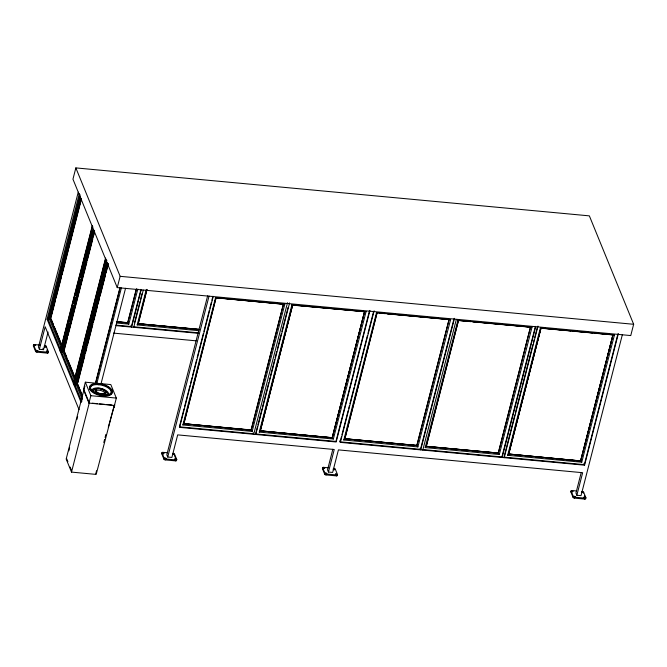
<?xml version="1.0" encoding="UTF-8"?>
<svg xmlns="http://www.w3.org/2000/svg" width="667" height="667" viewBox="0 0 667 667"><rect width="100%" height="100%" fill="white"/><g stroke="black" fill="none" stroke-linecap="round" stroke-linejoin="round"><path stroke-width="1" d="M97.816 383.458L97.991 383.892A0.859 0.709 -26.7 0 0 98.616 384.692A0.859 0.734 -17.4 0 0 99.633 384.05L99.892 384.075A10.772 4.994 14.4 0 1 111.014 389.778L111.164 391.187L112.314 391.037A11.639 5.394 14.4 0 1 104.577 395.348L104.244 395.331A0.859 0.709 -26.7 0 1 103.243 396.015A0.859 0.734 -17.4 0 1 102.601 395.172L102.168 394.706A10.772 4.994 14.4 0 1 91.046 389.011L89.82 389.195L89.745 387.752A11.639 5.394 14.4 0 1 97.482 383.433L97.816 383.458A0.859 0.709 -26.7 0 0 98.433 384.25A11.639 5.394 14.4 0 1 99.608 384.392M98.433 384.25A0.859 0.734 -17.4 0 0 99.458 383.608L99.8 383.65A11.639 5.394 14.4 0 1 111.814 389.811L112.006 391.279L112.256 390.862M97.991 383.892L97.741 383.875A10.772 4.994 14.4 0 0 90.579 387.869L90.562 389.178A10.772 4.994 14.4 0 1 90.387 388.611M75.846 167.901L72.953 179.181L117.242 287.602L630.757 335.568L633.65 324.287L589.361 215.866L75.846 167.901L120.143 276.321L117.242 287.602M44.872 345.539A1.092 0.509 14.4 0 1 46.14 346.19L48.399 351.726L48.157 352.66A1.092 0.509 14.4 0 1 47.34 353.118L36.902 352.143A1.092 0.509 14.4 0 1 35.634 351.492L33.375 345.956L33.617 345.022A1.092 0.509 14.4 0 1 34.434 344.564L40.128 345.097M34.192 345.506L34.434 344.564M35.634 351.492L35.876 350.55L33.617 345.022M36.902 352.143L37.144 351.201A1.092 0.509 14.4 0 1 35.876 350.55M78.247 192.138L38.469 347.073L39.37 349.283L43.547 349.675L48.074 332.024M39.37 349.283L45.164 326.73L79.023 409.63M81.116 402.493L47.09 319.21L79.323 193.672M80.115 194.772L48.132 319.31L60.78 350.267M92.354 226.53L61.197 347.849L49.191 318.434L80.34 197.115M81.099 198.341L50.317 318.217L61.606 345.848M81.366 198.366L50.584 318.242L61.864 345.873M51.101 317.259L55.494 300.133M56.011 298.124L61.447 276.963M61.964 274.954L68.176 250.775M68.693 248.758L74.12 227.605M74.637 225.588L80.849 201.409M46.14 346.19L45.898 347.132A1.092 0.509 14.4 0 0 45.648 346.84M47.34 353.118L47.582 352.176A1.092 0.509 14.4 0 0 48.399 351.726M60.122 351.109L92.354 225.571M92.805 226.68L60.572 352.218L62.248 352.368M61.647 350.759L68.609 323.637M69.126 321.627L73.253 305.561M73.77 303.552L75.321 297.524M75.83 295.514L79.957 279.448M80.474 277.439L92.596 230.24M105.611 258.979L74.462 380.298L62.448 350.892L93.597 229.573M94.355 230.79L63.573 350.675L74.862 378.297M94.622 230.815L63.84 350.7L75.121 378.322M67.459 337.627L64.099 350.725L62.448 350.892M67.976 335.609L74.187 311.431M74.704 309.421L80.14 288.261M80.657 286.251L86.86 262.073M87.377 260.055L92.813 238.903M93.33 236.885L94.364 232.858M73.378 383.558L105.611 258.021M106.061 259.13L73.829 384.667L75.504 384.826M106.853 260.23L74.879 384.767L81.774 401.651M82.124 399.074L75.93 383.9L107.079 262.573M107.837 263.798L77.064 383.675L82.508 397.015M108.104 263.824L77.322 383.7L82.383 396.09M77.839 382.725L80.165 373.653M80.682 371.636L84.826 355.519M85.343 353.502L86.893 347.457M87.41 345.448L92.846 324.287M93.363 322.278L97.499 306.153M98.016 304.144L99.566 298.099M100.083 296.081L105.519 274.929M106.036 272.911L108.362 263.849M85.343 382.191L83.442 389.595L88.953 403.093L114.432 405.478L116.333 398.074L110.814 384.576L85.343 382.191L90.854 395.698L88.953 403.093M84.926 386.001L66.175 459.038L71.511 472.103L96.173 474.404L114.34 405.253L108.279 427.23M68.843 450.85L69.618 447.824M76.872 419.585L77.647 416.558M81.532 401.434L82.308 398.407M71.511 472.103L89.486 402.109M95.373 383.425L119.868 288.019M95.923 382.224L120.118 287.977M96.657 384.167L121.377 287.877M101.009 383.85L125.554 288.277M137.827 289.053L128.814 324.145L127.672 322.653L136.201 289.411M136.577 288.678L127.781 322.928L116.467 321.869M140.945 289.395L131.407 326.555L115.95 325.112M141.171 289.945L131.632 327.105L130.957 325.446M95.765 473.778L96.54 470.752M103.794 442.513L104.569 439.486M105.086 437.469L105.861 434.442M134.526 322.728L139.945 301.642M140.454 299.633L142.004 293.605M133.717 327.305L143.263 290.145M114.065 407.72L114.766 404.969M198.916 330.69L137.177 324.929L146.181 289.837M146.915 289.378L138.177 323.77L198.866 329.431M147.023 289.653L138.227 323.904L137.177 324.929M172.978 454.235L173.22 453.302A1.092 0.509 14.4 0 1 174.487 453.952L176.747 459.48L176.505 460.422A1.092 0.509 14.4 0 1 175.688 460.88L165.249 459.905A1.092 0.509 14.4 0 1 163.982 459.255L161.722 453.718L161.964 452.776A1.092 0.509 14.4 0 1 162.781 452.326L167.525 452.768M163.982 459.255L164.224 458.312L161.964 452.776M165.249 459.905L165.491 458.963A1.092 0.509 14.4 0 1 164.224 458.312M207.629 295.873L166.817 454.827L167.717 457.045L171.894 457.429L177.68 434.876L334.242 449.5L328.447 472.053L332.625 472.444L338.419 449.892L582.65 472.703L576.855 495.256L581.032 495.648L622.361 334.676M167.717 457.045L209.046 296.073M179.648 425.804L184.034 408.729M184.542 406.72L189.962 385.626M190.479 383.617L192.021 377.597M192.538 375.588L196.665 359.513M197.182 357.512L203.368 333.408M203.885 331.399L209.305 310.305M209.813 308.296L211.364 302.268M211.881 300.258L212.915 296.248M213.14 296.798L179.615 427.364L336.176 441.979L369.952 310.413M182.866 424.962L215.558 297.632L284.842 304.102L252.151 431.441L182.866 424.962L183.85 423.937L216.075 297.732L183.792 423.795L251.125 430.09M175.688 460.88L175.93 459.938A1.092 0.509 14.4 0 0 176.747 459.48M252.151 431.441L251.067 429.948L283.4 304.019L284.842 304.102M287.502 302.718L253.718 434.284L253.118 432.808M255.836 432.916L257.387 426.897M257.904 424.887L262.023 408.813M262.54 406.803L268.734 382.7M269.243 380.69L270.018 377.68M270.535 375.671L274.662 359.605M275.179 357.595L276.722 351.567M277.239 349.558L281.366 333.492M281.883 331.482L288.069 307.379M255.803 434.475L289.586 302.91M259.255 432.099L291.954 304.761L366.05 311.689L333.35 439.019L259.255 432.099L260.313 431.082L292.646 305.152L291.954 304.761M333.35 439.019L332.316 437.802L260.205 430.799L292.538 304.877M333.95 468.309A1.092 0.509 14.4 0 1 335.218 468.959L337.477 474.495L337.235 475.438A1.092 0.509 14.4 0 1 336.418 475.888L325.98 474.912A1.092 0.509 14.4 0 1 324.712 474.262L322.453 468.734L322.695 467.792A1.092 0.509 14.4 0 1 323.512 467.334L328.256 467.784M323.512 467.334L323.27 468.276A1.092 0.509 14.4 0 0 322.453 468.734M332.208 437.527L364.541 311.597L332.316 437.802L260.205 430.799M324.712 474.262L324.954 473.328L322.695 467.792M325.98 474.912L326.221 473.979A1.092 0.509 14.4 0 1 324.954 473.328M332.833 449.25L327.547 469.843L328.447 472.053M369.468 310.872L335.943 441.429L255.578 433.925M341.412 436.802L340.12 441.821L420.485 449.325L454.01 318.768M341.929 434.792L348.116 410.689M348.633 408.679L349.408 405.661M349.917 403.652L354.044 387.585M354.561 385.576L356.111 379.548M356.628 377.547L360.747 361.472M361.264 359.463L367.459 335.359M367.967 333.35L373.387 312.264M618.359 333.617L584.575 465.182L340.345 442.371L374.129 310.805M343.797 439.995L376.496 312.665L450.592 319.585L417.892 446.915L343.797 439.995L344.856 438.978L377.08 312.773L344.797 438.836L416.808 445.564L449.083 319.501L416.858 445.698L417.892 446.915M336.418 475.888L336.66 474.954A1.092 0.509 14.4 0 0 337.477 474.495M454.494 318.317L420.71 449.883L420.11 448.407M422.803 450.075L456.32 319.51M425.212 447.599L457.904 320.268L531.999 327.189L499.308 454.519L425.212 447.599L426.263 446.582L458.487 320.377L426.213 446.44L498.216 453.168L530.49 327.105L498.274 453.302L499.308 454.519M535.418 326.371L501.901 456.928L422.561 449.516M502.126 457.487L535.643 326.922M510.172 433.025L503.985 457.128L584.35 464.632L617.875 334.067M510.689 431.015L514.816 414.941M515.333 412.931L521.519 388.828M522.036 386.827L532.866 344.639M533.383 342.63L534.159 339.62M534.676 337.61L537.51 326.563M504.21 457.679L537.994 326.113M507.662 455.303L540.362 327.964L614.457 334.884L581.757 462.223L507.662 455.303L508.721 454.285L540.937 328.081L508.604 454.002L580.724 461.005L581.757 462.223M582.358 491.512A1.092 0.509 14.4 0 1 583.625 492.163L585.884 497.699L585.643 498.633A1.092 0.509 14.4 0 1 584.826 499.091L574.387 498.116A1.092 0.509 14.4 0 1 573.12 497.465L570.86 491.938L571.102 490.995A1.092 0.509 14.4 0 1 571.919 490.537L576.663 490.979M571.677 491.479L571.919 490.537M580.615 460.73L612.948 334.801L580.724 461.005L508.604 454.002M573.12 497.465L573.362 496.523L571.102 490.995M574.387 498.116L574.629 497.173A1.092 0.509 14.4 0 1 573.362 496.523M581.24 472.453L575.954 493.046L576.855 495.256M583.625 492.163L583.383 493.105A1.092 0.509 14.4 0 0 583.292 492.955M584.826 499.091L585.067 498.149A1.092 0.509 14.4 0 0 585.884 497.699M90.128 388.869L90.245 388.978A11.639 5.394 14.4 0 0 102.259 395.131L102.601 395.172M573.72 497.232L573.995 497.657M581.832 491.887L583.025 492.396L581.941 491.846M584.942 498.616L583.942 498.591M44.347 345.915L45.573 346.348L44.314 346.231M165.775 459.53L164.624 459.271M174.604 459.88L175.371 459.905M333.183 469.626L334.334 469.876M571.636 491.896L572.403 491.913M49.191 318.434L50.842 318.267M75.93 383.9L77.58 383.725M366.05 311.689L292.646 305.152M450.592 319.585L376.496 312.665M531.999 327.189L457.904 320.268M614.457 334.884L540.362 327.964M326.396 474.587L325.913 474.571M573.903 497.132L574.712 497.257M44.355 346.79L45.314 347.199M102.418 394.739A0.859 0.734 -17.4 0 0 103.06 395.581A0.859 0.709 -26.7 0 0 104.06 394.889L104.31 394.906A10.772 4.994 14.4 0 0 111.472 390.92L111.431 390.787M120.143 276.321L633.65 324.287M216.125 297.874L283.458 304.16L251.184 430.223L183.742 423.662L251.067 429.948M380.215 313.198L385.359 313.682M387.419 313.874L449.141 319.635M458.546 320.519L470.885 321.669M472.945 321.861L478.089 322.336M480.148 322.536L530.548 327.239M570.827 330.999L540.995 328.214L508.663 454.144L580.665 460.872L612.998 334.942L594.489 333.217M572.886 331.199L592.429 333.016M283.517 304.302L215.558 297.632M116.35 321.594L127.672 322.653M198.808 329.298L138.119 323.628L198.916 329.573M116.408 321.736L127.722 322.795M116.467 322.995L128.814 324.145M133.492 326.747L198.407 332.808M47.09 319.21L48.766 319.368M116.175 325.663L198.624 333.367M113.498 333.108L196.29 340.845M37.144 351.201L47.582 352.176M89.795 387.927L90.62 388.002M111.081 389.912L111.906 389.987M90.854 395.698L116.333 398.074M92.363 403.202L97.499 403.685M99.55 403.877L104.686 404.352M106.745 404.544L111.881 405.027M179.39 426.805L253.51 433.733M165.491 458.963L175.93 459.938M326.221 473.979L336.66 474.954M574.629 497.173L585.067 498.149M36.902 351.167L36.377 351.601M335.759 474.837L336.535 475.413L335.301 475.212M165.074 458.896L165.808 459.213M46.323 352.535L47.465 352.476M163.657 453.935L162.406 453.91M583.9 463.523L584.575 465.182M584.517 495.873L585.643 498.633M339.745 440.895L340.345 442.371M174.245 454.886L176.13 459.496M99.458 383.608L99.633 384.05M104.06 394.889L104.244 395.331M83.942 389.845L88.894 401.984M51.234 319.226L53.568 324.937M54.344 326.847L61.739 344.947M64.491 351.676L66.825 357.387M67.992 360.247L73.053 372.636M73.829 374.537L74.996 377.397M77.972 384.684L79.14 387.535M79.915 389.445L82.249 395.164M61.389 351.759L74.037 382.725M47.023 349.892L48.157 352.66M42.946 348.199L43.547 349.675M66.775 458.921L67.876 461.631M70.085 467.042L71.194 469.751M90.379 387.535A10.772 4.994 14.4 0 1 102.985 385.551A10.772 4.994 14.4 0 1 110.847 393.688M110.455 394.114A10.772 4.994 14.4 0 1 109.963 394.489M108.671 395.106A10.772 4.994 14.4 0 1 107.896 395.331M104.127 395.648A10.772 4.994 14.4 0 1 100.875 395.256M95.614 393.538A10.772 4.994 14.4 0 1 93.83 392.555M92.354 391.471A10.772 4.994 14.4 0 1 90.854 389.745M108.496 394.822A8.621 3.994 14.4 0 1 108.271 395.197M91.904 391.137A8.621 3.994 14.4 0 1 100.233 388.252A8.621 3.994 14.4 0 1 108.629 394.43M105.027 390.704A7.329 3.393 14.4 0 1 106.47 395.314M93.28 391.704A7.329 3.393 14.4 0 1 96.673 388.628M100.242 388.869A7.329 3.393 14.4 0 1 101.726 389.236M102.451 389.478A7.329 3.393 14.4 0 1 103.152 389.745M103.819 390.037A7.329 3.393 14.4 0 1 104.444 390.362M111.622 390.554A11.639 5.394 14.4 0 1 99.691 395.406A11.639 5.394 14.4 0 1 90.987 385.426M93.205 384.525A11.639 5.394 14.4 0 1 94.13 384.342M95.398 391.287A4.994 2.318 14.4 0 1 100.917 390.528A4.994 2.318 14.4 0 1 105.019 393.93M161.722 453.718A1.092 0.509 14.4 0 1 162.54 453.26M570.86 491.938A1.092 0.509 14.4 0 1 571.185 491.504M33.375 345.956A1.092 0.509 14.4 0 1 33.7 345.531M292.588 305.011L260.255 430.94L332.266 437.669L364.599 311.739L292.588 305.011M34.317 345.047L35.618 345.414L34.317 345.047M36.477 350.317L37.777 350.692L36.477 350.317M46.423 351.251L47.724 351.617L46.423 351.251M162.665 452.801L163.965 453.176L162.665 452.801M164.824 458.079L166.125 458.454L164.824 458.079M172.62 453.735L173.92 454.11L172.62 453.735M174.771 459.004L176.071 459.38L174.771 459.004M323.403 467.817L324.704 468.192L323.403 467.817M325.554 473.086L326.855 473.462L325.629 473.028M333.35 468.743L334.651 469.118L333.35 468.743M335.501 474.02L336.802 474.395L335.501 474.02M571.802 491.02L573.103 491.396L571.877 490.954M573.962 496.29L575.262 496.665L573.962 496.29M583.908 497.223L585.209 497.599L583.908 497.223M416.75 445.423L344.747 438.703L416.75 445.423M498.157 453.026L426.155 446.306L498.157 453.026M96.74 392.563A5.861 2.718 14.4 0 0 106.145 392.921A5.861 2.718 14.4 0 0 98.766 388.244A5.861 2.718 14.4 0 0 96.74 392.563M97.307 392.371A4.994 2.318 14.4 0 0 105.328 392.68A4.994 2.318 14.4 0 0 99.024 388.686A4.994 2.318 14.4 0 0 97.307 392.371"/></g></svg>
